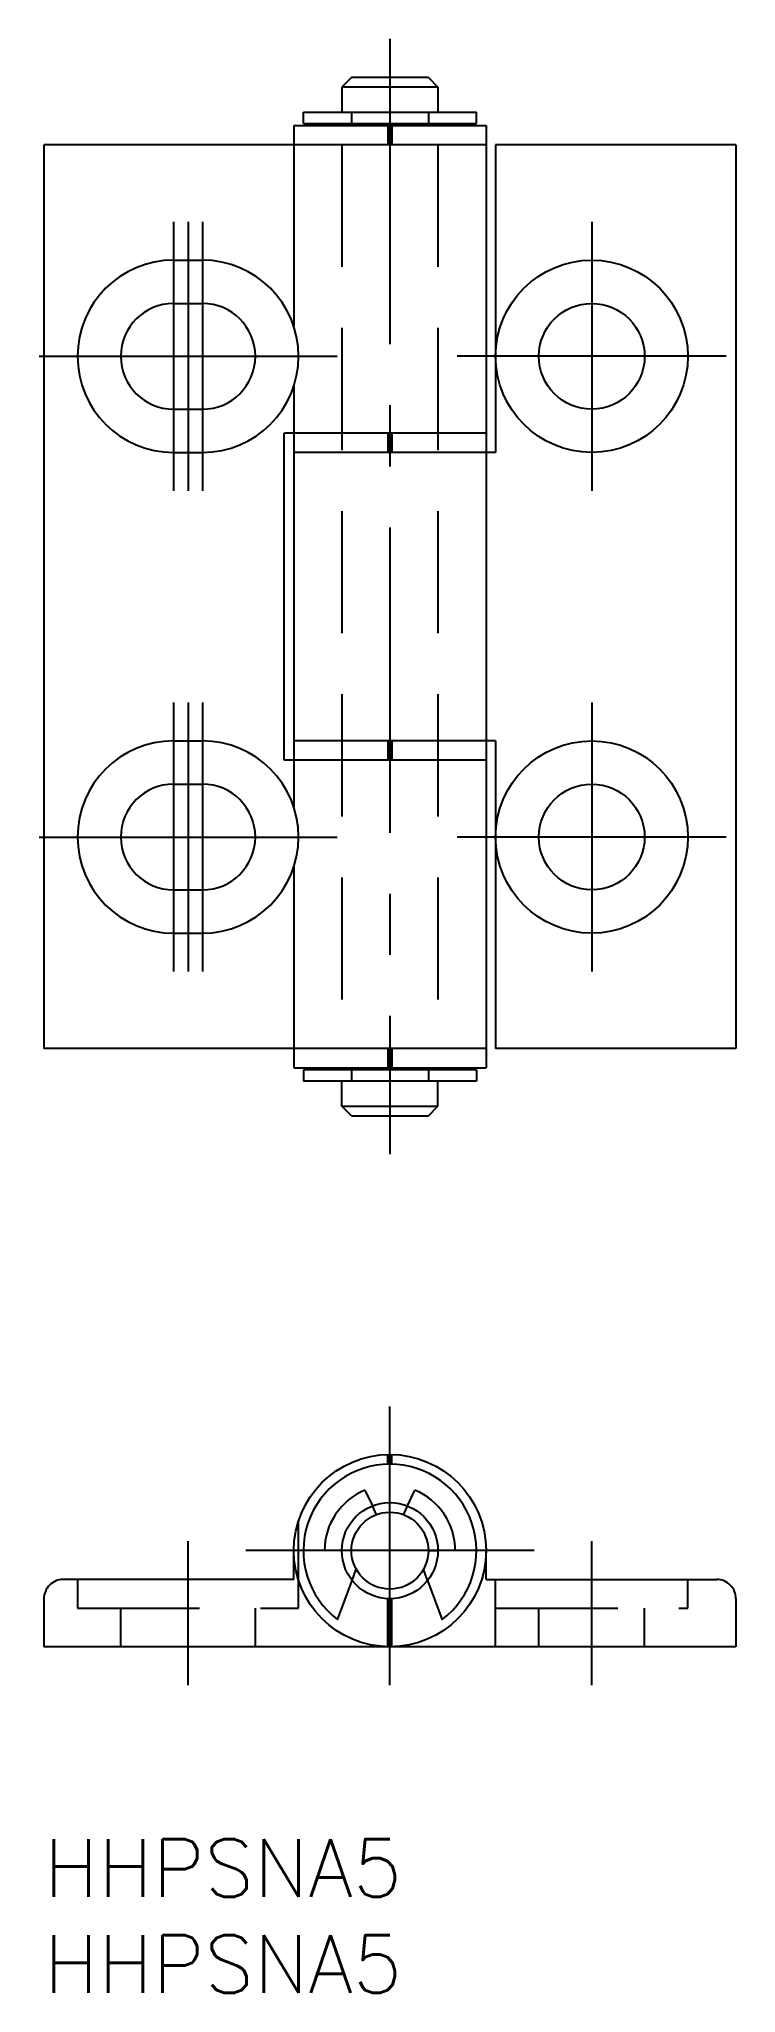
# Model space of a CAD drawing. Extents: x 0 to 36, y -8 to 94.
import ezdxf

# ---------------------------------------------------------------- set-up
doc = ezdxf.new("R2010")
doc.units = 0
doc.header["$LTSCALE"] = 0.5
doc.linetypes.add('CENTER', pattern=[50.8, 31.75, -6.35, 6.35, -6.35])
doc.linetypes.add('DASHED', pattern=[19.05, 12.7, -6.35])
for name, color, linetype in [('MSM_CENTER', 1, 'CENTER'), ('MSM_CONTINUOUS', 7, 'CONTINUOUS'), ('MSM_DASHED', 4, 'DASHED'), ('MSM_PART_NUMBER', 7, 'CONTINUOUS')]:
    doc.layers.add(name, color=color, linetype=linetype)
doc.styles.get("Standard").update_dxf_attribs({"font": 'txt.shx', "height": 3, "bigfont": 'bigfont.shx'})

# ---------------------------------------------------------------- blocks, each defined once
blk = doc.blocks.new('*U26')
at = {"layer": 'MSM_PART_NUMBER'}
blk.add_text('HHPSNA5', height=3, dxfattribs=at).set_placement((0, -3))
blk = doc.blocks.new('*U27')
at = {"layer": 'MSM_PART_NUMBER'}
blk.add_text('HHPSNA5', height=3, dxfattribs=at).set_placement((0, -8))

msp = doc.modelspace()

# ---------------------------------------------------------------- linework, layer by layer
at = {"layer": 'MSM_CENTER'}
for p, q in [((18, 93.61), (18, 35.61)), ((6.75, 84.11), (6.75, 70.11)), ((7.5, 84.11), (7.5, 70.11)), ((8.25, 84.11), (8.25, 70.11)), ((28.5, 84.11), (28.5, 70.11)), ((-0.25, 77.11), (15.25, 77.11)), ((35.5, 77.11), (21.5, 77.11)), ((6.75, 59.11), (6.75, 45.11)), ((7.5, 59.11), (7.5, 45.11)), ((8.25, 59.11), (8.25, 45.11)), ((28.5, 59.11), (28.5, 45.11)), ((-0.25, 52.11), (15.25, 52.11)), ((35.5, 52.11), (21.5, 52.11)), ((18, 8), (18, 22.5)), ((7.5, 8), (7.5, 15.5)), ((28.5, 8), (28.5, 15.5)), ((25.5, 15), (10.5, 15))]:
    msp.add_line(p, q, dxfattribs=at)
at = {"layer": 'MSM_CONTINUOUS'}
for p, q in [((16, 91.61), (15.5, 91.11)), ((20, 91.61), (16, 91.61)), ((20, 91.61), (20.5, 91.11)), ((20.5, 91.11), (15.5, 91.11)), ((15.5, 91.11), (15.5, 89.81)), ((20.5, 91.11), (20.5, 89.81)), ((13.5, 89.81), (22.5, 89.81)), ((13.5, 89.21), (13.5, 89.81)), ((22.5, 89.21), (22.5, 89.81)), ((13, 89.11), (23, 89.11)), ((13, 89.11), (13, 78.67)), ((13.5, 89.21), (22.5, 89.21)), ((15.5, 89.21), (15.5, 89.11)), ((17.9, 89.11), (17.9, 88.11)), ((18.1, 89.11), (18.1, 88.11)), ((20.5, 89.21), (20.5, 89.11)), ((23, 89.11), (23, 40.11)), ((23, 88.11), (0, 88.11)), ((0, 88.11), (0, 41.11)), ((36, 88.11), (23.5, 88.11)), ((23.5, 88.11), (23.5, 72.11)), ((36, 88.11), (36, 41.11)), ((6.75, 82.11), (8.25, 82.11)), ((6.75, 79.86), (8.25, 79.86)), ((13, 75.54), (13, 53.67)), ((6.75, 74.36), (8.25, 74.36)), ((23, 73.11), (12.5, 73.11)), ((12.5, 56.11), (12.5, 73.11)), ((17.9, 73.11), (17.9, 72.11)), ((18.1, 73.11), (18.1, 72.11)), ((6.75, 72.11), (8.25, 72.11)), ((23.5, 72.11), (13, 72.11)), ((6.75, 57.11), (8.25, 57.11)), ((23.5, 57.11), (13, 57.11)), ((17.9, 57.11), (17.9, 56.11)), ((18.1, 57.11), (18.1, 56.11)), ((23.5, 57.11), (23.5, 41.11)), ((23, 56.11), (12.5, 56.11)), ((6.75, 54.86), (8.25, 54.86)), ((13, 50.54), (13, 40.11)), ((6.75, 49.36), (8.25, 49.36)), ((6.75, 47.11), (8.25, 47.11)), ((23, 41.11), (0, 41.11)), ((17.9, 41.11), (17.9, 40.11)), ((18.1, 41.11), (18.1, 40.11)), ((36, 41.11), (23.5, 41.11)), ((13, 40.11), (23, 40.11)), ((22.5, 40.01), (13.5, 40.01)), ((13.5, 40.01), (13.5, 39.41)), ((15.5, 40.01), (15.5, 40.11)), ((20.5, 40.01), (20.5, 40.11)), ((22.5, 40.01), (22.5, 39.41)), ((22.5, 39.41), (13.5, 39.41)), ((15.5, 38.11), (15.5, 39.41)), ((20.5, 38.11), (20.5, 39.41)), ((15.5, 38.11), (20.5, 38.11)), ((16, 37.61), (15.5, 38.11)), ((16, 37.61), (20, 37.61)), ((20, 37.61), (20.5, 38.11)), ((17.9, 19.5), (17.9, 20)), ((18.1, 19.5), (18.1, 20)), ((16.7, 18.14), (17.09, 17.33)), ((18.91, 17.33), (19.3, 18.14)), ((13, 13.5), (13, 15)), ((15.5, 15), (14.6, 15)), ((21.4, 15), (20.5, 15)), ((23, 13.5), (23, 15)), ((13, 13.5), (1, 13.5)), ((15.28, 11.41), (16.04, 13.45)), ((19.96, 13.45), (20.72, 11.41)), ((23, 13.5), (35, 13.5)), ((23.5, 10), (23.5, 13.5)), ((0, 12.5), (0, 10)), ((17.9, 10), (17.9, 12.5)), ((18.1, 10), (18.1, 12.5)), ((36, 12.5), (36, 10)), ((36, 10), (0, 10))]:
    msp.add_line(p, q, dxfattribs=at)
for centre, radius in [((28.5, 77.11), 5), ((28.5, 77.11), 2.75), ((28.5, 52.11), 5), ((28.5, 52.11), 2.75), ((18, 15), 5), ((18, 15), 2.5), ((18, 15), 2)]:
    msp.add_circle(centre, radius, dxfattribs=at)
for centre, radius, start, end in [((6.75, 77.11), 5, 90.0001, 269.9999), ((8.25, 77.11), 5, 270, 90), ((6.75, 77.11), 2.75, 90.0001, 269.9999), ((8.25, 77.11), 2.75, 270, 90), ((6.75, 52.11), 5, 90.0001, 269.9999), ((8.25, 52.11), 5, 270, 90), ((6.75, 52.11), 2.75, 90.0001, 269.9999), ((8.25, 52.11), 2.75, 270, 90), ((18, 15), 4.5, 307.1631, 232.8369), ((18, 15), 3.4, 112.4795, 180), ((18, 15), 3.4, 0, 67.5205), ((1, 12.5), 1, 90.0001, 180.0001), ((35, 12.5), 1, 0, 90.0001)]:
    msp.add_arc(centre, radius, start, end, dxfattribs=at)
at = {"layer": 'MSM_DASHED'}
for p, q in [((16, 89.81), (16, 89.21)), ((20, 89.81), (20, 89.21)), ((15.5, 88.11), (15.5, 41.11)), ((20.5, 88.11), (20.5, 41.11)), ((16, 40.01), (16, 39.41)), ((20, 40.01), (20, 39.41)), ((17.3, 16.87), (17.09, 17.33)), ((18.7, 16.87), (18.91, 17.32)), ((13.25, 12), (13.25, 16.56)), ((16, 15), (15.5, 15)), ((20, 15), (20.5, 15)), ((1.75, 13.5), (1.75, 12)), ((16.04, 13.45), (16.25, 14.03)), ((19.96, 13.45), (19.75, 14.03)), ((33.5, 12), (33.5, 13.5)), ((1.75, 12), (13.25, 12)), ((4, 10), (4, 12)), ((11, 10), (11, 12)), ((23.5, 12), (33.5, 12)), ((25.75, 10), (25.75, 12)), ((31.25, 10), (31.25, 12))]:
    msp.add_line(p, q, dxfattribs=at)

# ---------------------------------------------------------------- block references
at = {"layer": 'MSM_CONTINUOUS'}
for name in ['*U26', '*U27']:
    msp.add_blockref(name, (0, 0), dxfattribs=at)

doc.saveas('drawing.dxf')
